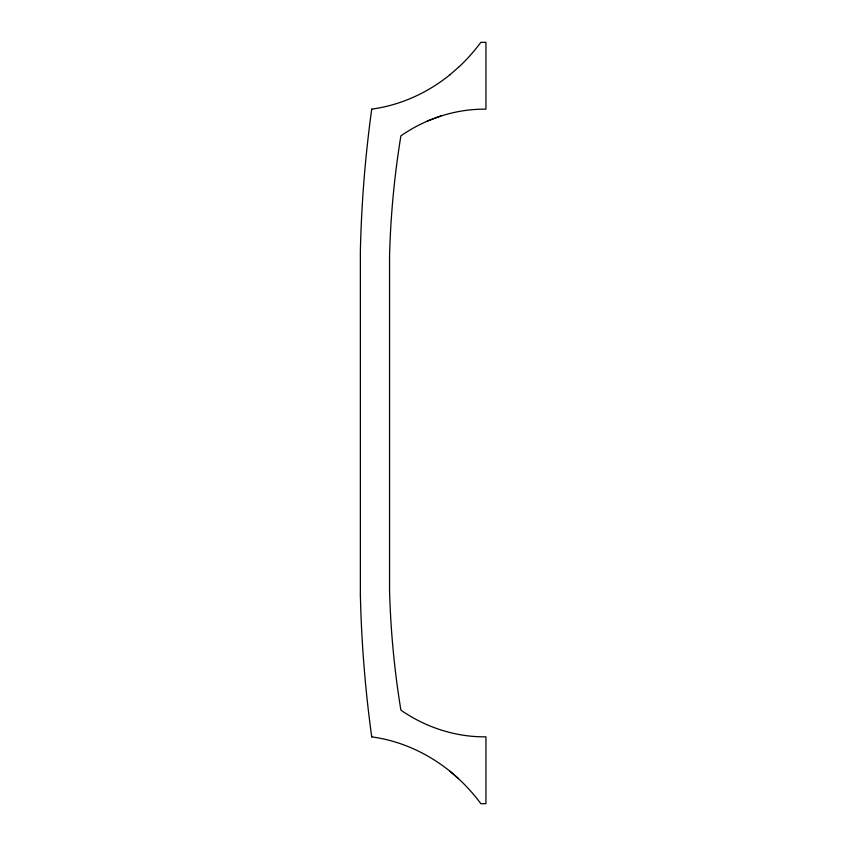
<?xml version="1.0" encoding="UTF-8"?>
<svg xmlns="http://www.w3.org/2000/svg" width="846" height="846" viewBox="0 0 846 846"><rect width="100%" height="100%" fill="white"/><g stroke="black" fill="none" stroke-linecap="round" stroke-linejoin="round"><path stroke-width="1.27" d="M450.03 74.691L458.479 67.342M450.04 74.681C427.632 92.891 400.401 105.274 371.711 109.123M458.469 67.363A180.41 180.41 0 0 0 480.866 42.311L485.942 42.3L485.942 109.166C455.656 108.806 425.707 118.609 400.898 135.846A887.179 887.179 0 0 0 389.562 255.386L389.551 590.614A887.179 887.179 0 0 0 400.898 710.154C425.707 727.391 455.666 737.183 485.942 736.834L485.942 803.7L480.866 803.7A180.41 180.41 0 0 0 458.469 778.648C434.59 756.472 404.124 741.212 371.711 736.887M427.04 121.168L440.872 115.934M450.04 771.309L458.479 778.648M360.364 595.045L360.375 250.955A1246.56 1246.56 0 0 1 371.722 109.113M371.722 736.877A1246.56 1246.56 0 0 1 360.375 595.034"/></g></svg>
